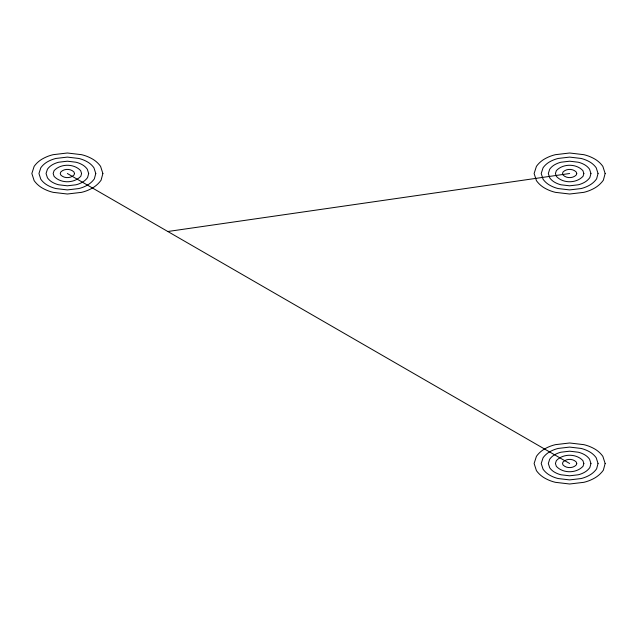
<?xml version="1.0" encoding="UTF-8"?>
<svg xmlns="http://www.w3.org/2000/svg" width="637" height="637" viewBox="0 0 637 637"><rect width="100%" height="100%" fill="white"/><g stroke="black" fill="none" stroke-linecap="round" stroke-linejoin="round"><path stroke-width="0.96" d="M167.818 231.502L569.637 173.511M67.363 173.511L569.637 463.489M74.465 173.511L74.107 174.849C70.811 178.519 64.066 178.567 60.722 174.944L60.26 173.511L60.722 172.078C64.034 168.487 70.699 168.487 74.011 172.078L74.465 173.511M81.576 173.511L80.851 176.194C74.25 183.536 60.77 183.631 54.081 176.369L53.158 173.511L54.081 170.644C60.698 163.462 74.035 163.462 80.652 170.644L81.576 173.511M88.678 173.511L87.595 177.532A16.506 16.506 0 0 1 82.436 182.206A24.349 24.349 0 0 1 75.922 184.802L67.363 185.813L58.811 184.802A24.349 24.349 0 0 1 52.298 182.206A15.551 15.551 0 0 1 47.441 177.803L46.055 173.511L47.441 169.211A15.551 15.551 0 0 1 52.298 164.808A24.349 24.349 0 0 1 58.811 162.212L67.363 161.201L75.922 162.212A24.349 24.349 0 0 1 82.436 164.808A15.551 15.551 0 0 1 87.293 169.211L88.678 173.511M95.781 173.511L94.34 178.878A22.016 22.016 0 0 1 87.46 185.104A32.471 32.471 0 0 1 78.773 188.568L67.363 189.914L55.96 188.568A32.471 32.471 0 0 1 47.273 185.104A20.734 20.734 0 0 1 40.8 179.236L38.953 173.511L40.8 167.778A20.734 20.734 0 0 1 47.273 161.909A32.471 32.471 0 0 1 55.96 158.446L67.363 157.1L78.773 158.446A32.471 32.471 0 0 1 87.46 161.909A20.734 20.734 0 0 1 93.934 167.778L95.781 173.511M102.883 173.511L101.076 180.215A27.518 27.518 0 0 1 92.476 188.011A40.585 40.585 0 0 1 81.624 192.334L67.363 194.014L53.102 192.334A40.585 40.585 0 0 1 42.249 188.011A25.91 25.91 0 0 1 34.151 180.669L31.85 173.511L34.151 166.345A25.91 25.91 0 0 1 42.249 159.011A40.585 40.585 0 0 1 53.102 154.687L67.363 152.999L81.624 154.687A40.585 40.585 0 0 1 92.476 159.011A25.91 25.91 0 0 1 100.574 166.345L102.883 173.511M576.74 173.511L576.374 174.849C573.077 178.519 566.341 178.567 562.989 174.944L562.535 173.511L562.989 172.078C566.301 168.487 572.966 168.487 576.278 172.078L576.74 173.511M583.842 173.511L583.118 176.194C576.517 183.536 563.044 183.631 556.348 176.369L555.424 173.511L556.348 170.644C562.965 163.462 576.302 163.462 582.919 170.644L583.842 173.511M590.945 173.511L589.862 177.532A16.506 16.506 0 0 1 584.702 182.206A24.349 24.349 0 0 1 578.189 184.802L569.637 185.813L561.078 184.802A24.349 24.349 0 0 1 554.564 182.206A15.551 15.551 0 0 1 549.707 177.803L548.322 173.511L549.707 169.211A15.551 15.551 0 0 1 554.564 164.808A24.349 24.349 0 0 1 561.078 162.212L569.637 161.201L578.189 162.212A24.349 24.349 0 0 1 584.702 164.808A15.551 15.551 0 0 1 589.559 169.211L590.945 173.511M598.047 173.511L596.606 178.878A22.016 22.016 0 0 1 589.727 185.104A32.471 32.471 0 0 1 581.04 188.568L569.637 189.914L558.227 188.568A32.471 32.471 0 0 1 549.54 185.104A20.734 20.734 0 0 1 543.066 179.236L541.219 173.511L543.066 167.778A20.734 20.734 0 0 1 549.54 161.909A32.471 32.471 0 0 1 558.227 158.446L569.637 157.1L581.04 158.446A32.471 32.471 0 0 1 589.727 161.909A20.734 20.734 0 0 1 596.2 167.778L598.047 173.511M605.15 173.511L603.35 180.215A27.518 27.518 0 0 1 594.751 188.011A40.585 40.585 0 0 1 583.898 192.334L569.637 194.014L555.376 192.334A40.585 40.585 0 0 1 544.524 188.011A25.91 25.91 0 0 1 536.426 180.669L534.117 173.511L536.426 166.345A25.91 25.91 0 0 1 544.524 159.011A40.585 40.585 0 0 1 555.376 154.687L569.637 152.999L583.898 154.687A40.585 40.585 0 0 1 594.751 159.011A25.91 25.91 0 0 1 602.849 166.345L605.15 173.511M576.74 463.489L576.374 464.835C573.077 468.506 566.341 468.553 562.989 464.922L562.535 463.489L562.989 462.056C566.301 458.473 572.966 458.473 576.278 462.056L576.74 463.489M583.842 463.489L583.118 466.173C576.517 473.522 563.044 473.609 556.348 466.356L555.424 463.489L556.348 460.631C562.965 453.448 576.302 453.448 582.919 460.631L583.842 463.489M590.945 463.489L589.862 467.518A16.506 16.506 0 0 1 584.702 472.192A24.349 24.349 0 0 1 578.189 474.788L569.637 475.799L561.078 474.788A24.349 24.349 0 0 1 554.564 472.192A15.551 15.551 0 0 1 549.707 467.789L548.322 463.489L549.707 459.197A15.551 15.551 0 0 1 554.564 454.794A24.349 24.349 0 0 1 561.078 452.198L569.637 451.187L578.189 452.198A24.349 24.349 0 0 1 584.702 454.794A15.551 15.551 0 0 1 589.559 459.197L590.945 463.489M598.047 463.489L596.606 468.864A22.016 22.016 0 0 1 589.727 475.091A32.471 32.471 0 0 1 581.04 478.554L569.637 479.9L558.227 478.554A32.471 32.471 0 0 1 549.54 475.091A20.734 20.734 0 0 1 543.066 469.222L541.219 463.489L543.066 457.764A20.734 20.734 0 0 1 549.54 451.896A32.471 32.471 0 0 1 558.227 448.432L569.637 447.086L581.04 448.432A32.471 32.471 0 0 1 589.727 451.896A20.734 20.734 0 0 1 596.2 457.764L598.047 463.489M605.15 463.489L603.35 470.202A27.518 27.518 0 0 1 594.751 477.989A40.585 40.585 0 0 1 583.898 482.313L569.637 484.001L555.376 482.313A40.585 40.585 0 0 1 544.524 477.989A25.91 25.91 0 0 1 536.426 470.655L534.117 463.489L536.426 456.331A25.91 25.91 0 0 1 544.524 448.989A40.585 40.585 0 0 1 555.376 444.666L569.637 442.986L583.898 444.666A40.585 40.585 0 0 1 594.751 448.989A25.91 25.91 0 0 1 602.849 456.331L605.15 463.489"/></g></svg>
